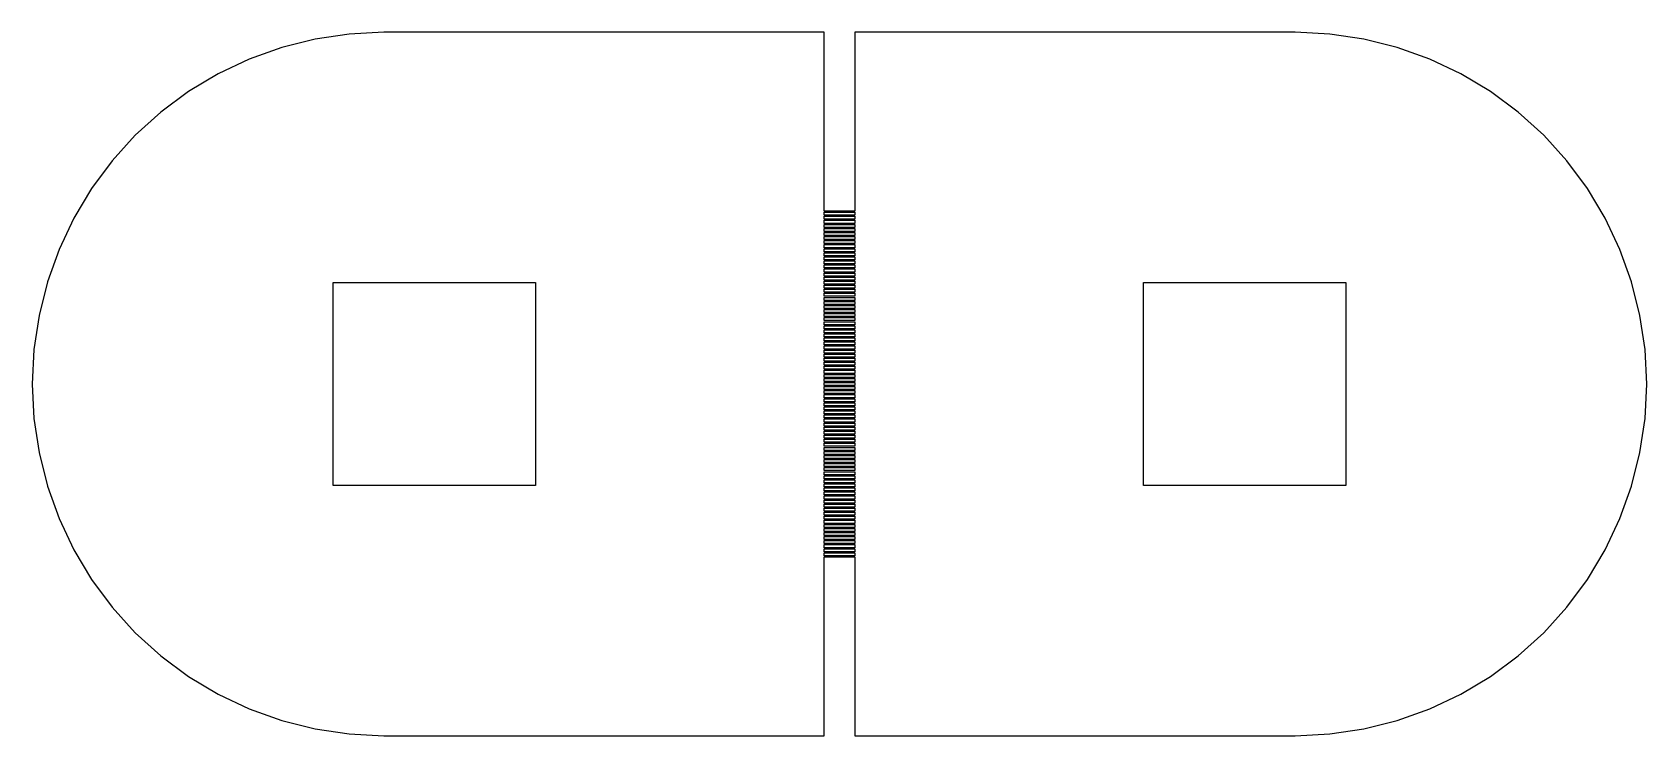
# Model space of a CAD drawing. Extents: x 1 to 17, y 1 to 8.
import ezdxf

# ---------------------------------------------------------------- set-up
doc = ezdxf.new("R2010")
doc.units = 0

msp = doc.modelspace()

# ---------------------------------------------------------------- linework, layer by layer
for p, q in [((3.49272, 7.82057), (3.17209, 7.70586)), ((3.82304, 7.90332), (3.49272, 7.82057)), ((4.15988, 7.95328), (3.82304, 7.90332)), ((4.5, 7.96999), (4.15988, 7.95328)), ((8.85001, 7.96999), (4.5, 7.96999)), ((8.85001, 6.20499), (8.85001, 7.96999)), ((13.5, 7.96999), (9.14999, 7.96999)), ((9.14999, 7.96999), (9.14999, 6.20499)), ((13.8401, 7.95328), (13.5, 7.96999)), ((14.177, 7.90332), (13.8401, 7.95328)), ((14.5073, 7.82057), (14.177, 7.90332)), ((14.8279, 7.70586), (14.5073, 7.82057)), ((3.17209, 7.70586), (2.86426, 7.56026)), ((15.1357, 7.56026), (14.8279, 7.70586)), ((2.86426, 7.56026), (2.57217, 7.38519)), ((15.4278, 7.38519), (15.1357, 7.56026)), ((2.57217, 7.38519), (2.29866, 7.18234)), ((15.7013, 7.18234), (15.4278, 7.38519)), ((2.29866, 7.18234), (2.04634, 6.95366)), ((15.9537, 6.95366), (15.7013, 7.18234)), ((2.04634, 6.95366), (1.81766, 6.70134)), ((16.1823, 6.70134), (15.9537, 6.95366)), ((1.81766, 6.70134), (1.61481, 6.42783)), ((16.3852, 6.42783), (16.1823, 6.70134)), ((1.61481, 6.42783), (1.43974, 6.13574)), ((16.5603, 6.13574), (16.3852, 6.42783)), ((1.43974, 6.13574), (1.29414, 5.82791)), ((9.14999, 6.20499), (8.85001, 6.20499)), ((8.85001, 6.16499), (8.85001, 6.19499)), ((8.85001, 6.19499), (9.14999, 6.19499)), ((9.14999, 6.16499), (8.85001, 6.16499)), ((8.85001, 6.125), (8.85001, 6.155)), ((8.85001, 6.155), (9.14999, 6.155)), ((9.14999, 6.125), (8.85001, 6.125)), ((8.85001, 6.08499), (8.85001, 6.11499)), ((8.85001, 6.11499), (9.14999, 6.11499)), ((9.14999, 6.08499), (8.85001, 6.08499)), ((8.85001, 6.045), (8.85001, 6.075)), ((8.85001, 6.075), (9.14999, 6.075)), ((9.14999, 6.19499), (9.14999, 6.16499)), ((9.14999, 6.155), (9.14999, 6.125)), ((9.14999, 6.11499), (9.14999, 6.08499)), ((9.14999, 6.075), (9.14999, 6.045)), ((16.7059, 5.82791), (16.5603, 6.13574)), ((9.14999, 6.045), (8.85001, 6.045)), ((8.85001, 6.00499), (8.85001, 6.03499)), ((8.85001, 6.03499), (9.14999, 6.03499)), ((9.14999, 6.00499), (8.85001, 6.00499)), ((8.85001, 5.965), (8.85001, 5.995)), ((8.85001, 5.995), (9.14999, 5.995)), ((9.14999, 5.965), (8.85001, 5.965)), ((8.85001, 5.92499), (8.85001, 5.95499)), ((8.85001, 5.95499), (9.14999, 5.95499)), ((9.14999, 5.92499), (8.85001, 5.92499)), ((8.85001, 5.88499), (8.85001, 5.91499)), ((8.85001, 5.91499), (9.14999, 5.91499)), ((9.14999, 6.03499), (9.14999, 6.00499)), ((9.14999, 5.995), (9.14999, 5.965)), ((9.14999, 5.95499), (9.14999, 5.92499)), ((9.14999, 5.91499), (9.14999, 5.88499)), ((1.29414, 5.82791), (1.17943, 5.50728)), ((9.14999, 5.88499), (8.85001, 5.88499)), ((8.85001, 5.84499), (8.85001, 5.875)), ((8.85001, 5.875), (9.14999, 5.875)), ((9.14999, 5.84499), (8.85001, 5.84499)), ((8.85001, 5.80499), (8.85001, 5.83499)), ((8.85001, 5.83499), (9.14999, 5.83499)), ((9.14999, 5.80499), (8.85001, 5.80499)), ((8.85001, 5.765), (8.85001, 5.795)), ((8.85001, 5.795), (9.14999, 5.795)), ((9.14999, 5.765), (8.85001, 5.765)), ((8.85001, 5.72499), (8.85001, 5.75499)), ((8.85001, 5.75499), (9.14999, 5.75499)), ((9.14999, 5.875), (9.14999, 5.84499)), ((9.14999, 5.83499), (9.14999, 5.80499)), ((9.14999, 5.795), (9.14999, 5.765)), ((9.14999, 5.75499), (9.14999, 5.72499)), ((16.8206, 5.50728), (16.7059, 5.82791)), ((9.14999, 5.72499), (8.85001, 5.72499)), ((8.85001, 5.685), (8.85001, 5.715)), ((8.85001, 5.715), (9.14999, 5.715)), ((9.14999, 5.685), (8.85001, 5.685)), ((8.85001, 5.64499), (8.85001, 5.67499)), ((8.85001, 5.67499), (9.14999, 5.67499)), ((9.14999, 5.64499), (8.85001, 5.64499)), ((8.85001, 5.605), (8.85001, 5.63499)), ((8.85001, 5.63499), (9.14999, 5.63499)), ((9.14999, 5.605), (8.85001, 5.605)), ((8.85001, 5.56499), (8.85001, 5.59499)), ((8.85001, 5.59499), (9.14999, 5.59499)), ((9.14999, 5.715), (9.14999, 5.685)), ((9.14999, 5.67499), (9.14999, 5.64499)), ((9.14999, 5.63499), (9.14999, 5.605)), ((9.14999, 5.59499), (9.14999, 5.56499)), ((1.17943, 5.50728), (1.09668, 5.17696)), ((4, 3.5), (4, 5.5)), ((4, 5.5), (6, 5.5)), ((6, 5.5), (6, 3.5)), ((9.14999, 5.56499), (8.85001, 5.56499)), ((8.85001, 5.52499), (8.85001, 5.55499)), ((8.85001, 5.55499), (9.14999, 5.55499)), ((9.14999, 5.52499), (8.85001, 5.52499)), ((8.85001, 5.48499), (8.85001, 5.515)), ((8.85001, 5.515), (9.14999, 5.515)), ((9.14999, 5.48499), (8.85001, 5.48499)), ((8.85001, 5.44499), (8.85001, 5.47499)), ((8.85001, 5.47499), (9.14999, 5.47499)), ((9.14999, 5.44499), (8.85001, 5.44499)), ((8.85001, 5.405), (8.85001, 5.435)), ((8.85001, 5.435), (9.14999, 5.435)), ((9.14999, 5.55499), (9.14999, 5.52499)), ((9.14999, 5.515), (9.14999, 5.48499)), ((9.14999, 5.47499), (9.14999, 5.44499)), ((9.14999, 5.435), (9.14999, 5.405)), ((12, 3.5), (12, 5.5)), ((12, 5.5), (14, 5.5)), ((14, 5.5), (14, 3.5)), ((16.9033, 5.17696), (16.8206, 5.50728)), ((9.14999, 5.405), (8.85001, 5.405)), ((8.85001, 5.36499), (8.85001, 5.39499)), ((8.85001, 5.39499), (9.14999, 5.39499)), ((9.14999, 5.36499), (8.85001, 5.36499)), ((8.85001, 5.325), (8.85001, 5.355)), ((8.85001, 5.355), (9.14999, 5.355)), ((9.14999, 5.325), (8.85001, 5.325)), ((8.85001, 5.28499), (8.85001, 5.31499)), ((8.85001, 5.31499), (9.14999, 5.31499)), ((9.14999, 5.28499), (8.85001, 5.28499)), ((8.85001, 5.245), (8.85001, 5.27499)), ((8.85001, 5.27499), (9.14999, 5.27499)), ((9.14999, 5.39499), (9.14999, 5.36499)), ((9.14999, 5.355), (9.14999, 5.325)), ((9.14999, 5.31499), (9.14999, 5.28499)), ((9.14999, 5.27499), (9.14999, 5.245)), ((1.09668, 5.17696), (1.04672, 4.84012)), ((9.14999, 5.245), (8.85001, 5.245)), ((8.85001, 5.20499), (8.85001, 5.23499)), ((8.85001, 5.23499), (9.14999, 5.23499)), ((9.14999, 5.20499), (8.85001, 5.20499)), ((8.85001, 5.16499), (8.85001, 5.19499)), ((8.85001, 5.19499), (9.14999, 5.19499)), ((9.14999, 5.16499), (8.85001, 5.16499)), ((8.85001, 5.125), (8.85001, 5.155)), ((8.85001, 5.155), (9.14999, 5.155)), ((9.14999, 5.125), (8.85001, 5.125)), ((8.85001, 5.08499), (8.85001, 5.11499)), ((8.85001, 5.11499), (9.14999, 5.11499)), ((9.14999, 5.23499), (9.14999, 5.20499)), ((9.14999, 5.19499), (9.14999, 5.16499)), ((9.14999, 5.155), (9.14999, 5.125)), ((9.14999, 5.11499), (9.14999, 5.08499)), ((16.9533, 4.84012), (16.9033, 5.17696)), ((9.14999, 5.08499), (8.85001, 5.08499)), ((8.85001, 5.045), (8.85001, 5.075)), ((8.85001, 5.075), (9.14999, 5.075)), ((9.14999, 5.045), (8.85001, 5.045)), ((8.85001, 5.00499), (8.85001, 5.03499)), ((8.85001, 5.03499), (9.14999, 5.03499)), ((9.14999, 5.00499), (8.85001, 5.00499)), ((8.85001, 4.965), (8.85001, 4.995)), ((8.85001, 4.995), (9.14999, 4.995)), ((9.14999, 4.965), (8.85001, 4.965)), ((8.85001, 4.92499), (8.85001, 4.95499)), ((8.85001, 4.95499), (9.14999, 4.95499)), ((9.14999, 5.075), (9.14999, 5.045)), ((9.14999, 5.03499), (9.14999, 5.00499)), ((9.14999, 4.995), (9.14999, 4.965)), ((9.14999, 4.95499), (9.14999, 4.92499)), ((1.04672, 4.84012), (1.03001, 4.5)), ((9.14999, 4.92499), (8.85001, 4.92499)), ((8.85001, 4.88499), (8.85001, 4.91499)), ((8.85001, 4.91499), (9.14999, 4.91499)), ((9.14999, 4.88499), (8.85001, 4.88499)), ((8.85001, 4.84499), (8.85001, 4.875)), ((8.85001, 4.875), (9.14999, 4.875)), ((9.14999, 4.84499), (8.85001, 4.84499)), ((8.85001, 4.80499), (8.85001, 4.83499)), ((8.85001, 4.83499), (9.14999, 4.83499)), ((9.14999, 4.80499), (8.85001, 4.80499)), ((8.85001, 4.765), (8.85001, 4.795)), ((8.85001, 4.795), (9.14999, 4.795)), ((9.14999, 4.91499), (9.14999, 4.88499)), ((9.14999, 4.875), (9.14999, 4.84499)), ((9.14999, 4.83499), (9.14999, 4.80499)), ((9.14999, 4.795), (9.14999, 4.765)), ((16.97, 4.5), (16.9533, 4.84012)), ((9.14999, 4.765), (8.85001, 4.765)), ((8.85001, 4.72499), (8.85001, 4.75499)), ((8.85001, 4.75499), (9.14999, 4.75499)), ((9.14999, 4.72499), (8.85001, 4.72499)), ((8.85001, 4.685), (8.85001, 4.715)), ((8.85001, 4.715), (9.14999, 4.715)), ((9.14999, 4.685), (8.85001, 4.685)), ((8.85001, 4.64499), (8.85001, 4.67499)), ((8.85001, 4.67499), (9.14999, 4.67499)), ((9.14999, 4.64499), (8.85001, 4.64499)), ((8.85001, 4.605), (8.85001, 4.63499)), ((8.85001, 4.63499), (9.14999, 4.63499)), ((9.14999, 4.75499), (9.14999, 4.72499)), ((9.14999, 4.715), (9.14999, 4.685)), ((9.14999, 4.67499), (9.14999, 4.64499)), ((9.14999, 4.63499), (9.14999, 4.605)), ((1.03001, 4.5), (1.04672, 4.15988)), ((9.14999, 4.605), (8.85001, 4.605)), ((8.85001, 4.56499), (8.85001, 4.59499)), ((8.85001, 4.59499), (9.14999, 4.59499)), ((9.14999, 4.56499), (8.85001, 4.56499)), ((8.85001, 4.52499), (8.85001, 4.55499)), ((8.85001, 4.55499), (9.14999, 4.55499)), ((9.14999, 4.52499), (8.85001, 4.52499)), ((8.85001, 4.485), (8.85001, 4.515)), ((8.85001, 4.515), (9.14999, 4.515)), ((9.14999, 4.485), (8.85001, 4.485)), ((8.85001, 4.44501), (8.85001, 4.47501)), ((8.85001, 4.47501), (9.14999, 4.47501)), ((9.14999, 4.59499), (9.14999, 4.56499)), ((9.14999, 4.55499), (9.14999, 4.52499)), ((9.14999, 4.515), (9.14999, 4.485)), ((9.14999, 4.47501), (9.14999, 4.44501)), ((16.9533, 4.15988), (16.97, 4.5)), ((9.14999, 4.44501), (8.85001, 4.44501)), ((8.85001, 4.40501), (8.85001, 4.43501)), ((8.85001, 4.43501), (9.14999, 4.43501)), ((9.14999, 4.40501), (8.85001, 4.40501)), ((8.85001, 4.36501), (8.85001, 4.395)), ((8.85001, 4.395), (9.14999, 4.395)), ((9.14999, 4.36501), (8.85001, 4.36501)), ((8.85001, 4.32501), (8.85001, 4.35501)), ((8.85001, 4.35501), (9.14999, 4.35501)), ((9.14999, 4.32501), (8.85001, 4.32501)), ((8.85001, 4.285), (8.85001, 4.315)), ((8.85001, 4.315), (9.14999, 4.315)), ((9.14999, 4.43501), (9.14999, 4.40501)), ((9.14999, 4.395), (9.14999, 4.36501)), ((9.14999, 4.35501), (9.14999, 4.32501)), ((9.14999, 4.315), (9.14999, 4.285)), ((1.04672, 4.15988), (1.09668, 3.82304)), ((9.14999, 4.285), (8.85001, 4.285)), ((8.85001, 4.24501), (8.85001, 4.27501)), ((8.85001, 4.27501), (9.14999, 4.27501)), ((9.14999, 4.24501), (8.85001, 4.24501)), ((8.85001, 4.205), (8.85001, 4.235)), ((8.85001, 4.235), (9.14999, 4.235)), ((9.14999, 4.205), (8.85001, 4.205)), ((8.85001, 4.16501), (8.85001, 4.19501)), ((8.85001, 4.19501), (9.14999, 4.19501)), ((9.14999, 4.16501), (8.85001, 4.16501)), ((8.85001, 4.125), (8.85001, 4.15501)), ((8.85001, 4.15501), (9.14999, 4.15501)), ((9.14999, 4.27501), (9.14999, 4.24501)), ((9.14999, 4.235), (9.14999, 4.205)), ((9.14999, 4.19501), (9.14999, 4.16501)), ((9.14999, 4.15501), (9.14999, 4.125)), ((16.9033, 3.82304), (16.9533, 4.15988)), ((9.14999, 4.125), (8.85001, 4.125)), ((8.85001, 4.08501), (8.85001, 4.11501)), ((8.85001, 4.11501), (9.14999, 4.11501)), ((9.14999, 4.08501), (8.85001, 4.08501)), ((8.85001, 4.04501), (8.85001, 4.07501)), ((8.85001, 4.07501), (9.14999, 4.07501)), ((9.14999, 4.04501), (8.85001, 4.04501)), ((8.85001, 4.005), (8.85001, 4.035)), ((8.85001, 4.035), (9.14999, 4.035)), ((9.14999, 4.005), (8.85001, 4.005)), ((8.85001, 3.96501), (8.85001, 3.99501)), ((8.85001, 3.99501), (9.14999, 3.99501)), ((9.14999, 4.11501), (9.14999, 4.08501)), ((9.14999, 4.07501), (9.14999, 4.04501)), ((9.14999, 4.035), (9.14999, 4.005)), ((9.14999, 3.99501), (9.14999, 3.96501)), ((9.14999, 3.96501), (8.85001, 3.96501)), ((8.85001, 3.925), (8.85001, 3.955)), ((8.85001, 3.955), (9.14999, 3.955)), ((9.14999, 3.925), (8.85001, 3.925)), ((8.85001, 3.88501), (8.85001, 3.91501)), ((8.85001, 3.91501), (9.14999, 3.91501)), ((9.14999, 3.88501), (8.85001, 3.88501)), ((8.85001, 3.845), (8.85001, 3.875)), ((8.85001, 3.875), (9.14999, 3.875)), ((9.14999, 3.845), (8.85001, 3.845)), ((8.85001, 3.80501), (8.85001, 3.83501)), ((8.85001, 3.83501), (9.14999, 3.83501)), ((9.14999, 3.955), (9.14999, 3.925)), ((9.14999, 3.91501), (9.14999, 3.88501)), ((9.14999, 3.875), (9.14999, 3.845)), ((9.14999, 3.83501), (9.14999, 3.80501)), ((1.09668, 3.82304), (1.17943, 3.49272)), ((9.14999, 3.80501), (8.85001, 3.80501)), ((8.85001, 3.76501), (8.85001, 3.79501)), ((8.85001, 3.79501), (9.14999, 3.79501)), ((9.14999, 3.76501), (8.85001, 3.76501)), ((8.85001, 3.72501), (8.85001, 3.755)), ((8.85001, 3.755), (9.14999, 3.755)), ((9.14999, 3.72501), (8.85001, 3.72501)), ((8.85001, 3.68501), (8.85001, 3.71501)), ((8.85001, 3.71501), (9.14999, 3.71501)), ((9.14999, 3.68501), (8.85001, 3.68501)), ((8.85001, 3.645), (8.85001, 3.675)), ((8.85001, 3.675), (9.14999, 3.675)), ((9.14999, 3.79501), (9.14999, 3.76501)), ((9.14999, 3.755), (9.14999, 3.72501)), ((9.14999, 3.71501), (9.14999, 3.68501)), ((9.14999, 3.675), (9.14999, 3.645)), ((16.8206, 3.49272), (16.9033, 3.82304)), ((9.14999, 3.645), (8.85001, 3.645)), ((8.85001, 3.60501), (8.85001, 3.63501)), ((8.85001, 3.63501), (9.14999, 3.63501)), ((9.14999, 3.60501), (8.85001, 3.60501)), ((8.85001, 3.565), (8.85001, 3.595)), ((8.85001, 3.595), (9.14999, 3.595)), ((9.14999, 3.565), (8.85001, 3.565)), ((8.85001, 3.52501), (8.85001, 3.55501)), ((8.85001, 3.55501), (9.14999, 3.55501)), ((9.14999, 3.52501), (8.85001, 3.52501)), ((8.85001, 3.485), (8.85001, 3.51501)), ((8.85001, 3.51501), (9.14999, 3.51501)), ((9.14999, 3.63501), (9.14999, 3.60501)), ((9.14999, 3.595), (9.14999, 3.565)), ((9.14999, 3.55501), (9.14999, 3.52501)), ((9.14999, 3.51501), (9.14999, 3.485)), ((1.17943, 3.49272), (1.29414, 3.17209)), ((6, 3.5), (4, 3.5)), ((9.14999, 3.485), (8.85001, 3.485)), ((8.85001, 3.44501), (8.85001, 3.47501)), ((8.85001, 3.47501), (9.14999, 3.47501)), ((9.14999, 3.44501), (8.85001, 3.44501)), ((8.85001, 3.40501), (8.85001, 3.43501)), ((8.85001, 3.43501), (9.14999, 3.43501)), ((9.14999, 3.40501), (8.85001, 3.40501)), ((8.85001, 3.36501), (8.85001, 3.395)), ((8.85001, 3.395), (9.14999, 3.395)), ((9.14999, 3.36501), (8.85001, 3.36501)), ((8.85001, 3.32501), (8.85001, 3.35501)), ((8.85001, 3.35501), (9.14999, 3.35501)), ((9.14999, 3.47501), (9.14999, 3.44501)), ((9.14999, 3.43501), (9.14999, 3.40501)), ((9.14999, 3.395), (9.14999, 3.36501)), ((9.14999, 3.35501), (9.14999, 3.32501)), ((14, 3.5), (12, 3.5)), ((16.7059, 3.17209), (16.8206, 3.49272)), ((9.14999, 3.32501), (8.85001, 3.32501)), ((8.85001, 3.285), (8.85001, 3.315)), ((8.85001, 3.315), (9.14999, 3.315)), ((9.14999, 3.285), (8.85001, 3.285)), ((8.85001, 3.24501), (8.85001, 3.27501)), ((8.85001, 3.27501), (9.14999, 3.27501)), ((9.14999, 3.24501), (8.85001, 3.24501)), ((8.85001, 3.205), (8.85001, 3.235)), ((8.85001, 3.235), (9.14999, 3.235)), ((9.14999, 3.205), (8.85001, 3.205)), ((8.85001, 3.16501), (8.85001, 3.19501)), ((8.85001, 3.19501), (9.14999, 3.19501)), ((9.14999, 3.315), (9.14999, 3.285)), ((9.14999, 3.27501), (9.14999, 3.24501)), ((9.14999, 3.235), (9.14999, 3.205)), ((9.14999, 3.19501), (9.14999, 3.16501)), ((1.29414, 3.17209), (1.43974, 2.86426)), ((9.14999, 3.16501), (8.85001, 3.16501)), ((8.85001, 3.125), (8.85001, 3.15501)), ((8.85001, 3.15501), (9.14999, 3.15501)), ((9.14999, 3.125), (8.85001, 3.125)), ((8.85001, 3.08501), (8.85001, 3.11501)), ((8.85001, 3.11501), (9.14999, 3.11501)), ((9.14999, 3.08501), (8.85001, 3.08501)), ((8.85001, 3.04501), (8.85001, 3.07501)), ((8.85001, 3.07501), (9.14999, 3.07501)), ((9.14999, 3.04501), (8.85001, 3.04501)), ((8.85001, 3.005), (8.85001, 3.035)), ((8.85001, 3.035), (9.14999, 3.035)), ((9.14999, 3.15501), (9.14999, 3.125)), ((9.14999, 3.11501), (9.14999, 3.08501)), ((9.14999, 3.07501), (9.14999, 3.04501)), ((9.14999, 3.035), (9.14999, 3.005)), ((16.5603, 2.86426), (16.7059, 3.17209)), ((9.14999, 3.005), (8.85001, 3.005)), ((8.85001, 2.96501), (8.85001, 2.99501)), ((8.85001, 2.99501), (9.14999, 2.99501)), ((9.14999, 2.96501), (8.85001, 2.96501)), ((8.85001, 2.925), (8.85001, 2.955)), ((8.85001, 2.955), (9.14999, 2.955)), ((9.14999, 2.925), (8.85001, 2.925)), ((8.85001, 2.88501), (8.85001, 2.91501)), ((8.85001, 2.91501), (9.14999, 2.91501)), ((9.14999, 2.88501), (8.85001, 2.88501)), ((8.85001, 2.845), (8.85001, 2.875)), ((8.85001, 2.875), (9.14999, 2.875)), ((9.14999, 2.99501), (9.14999, 2.96501)), ((9.14999, 2.955), (9.14999, 2.925)), ((9.14999, 2.91501), (9.14999, 2.88501)), ((9.14999, 2.875), (9.14999, 2.845)), ((1.43974, 2.86426), (1.61481, 2.57217)), ((9.14999, 2.845), (8.85001, 2.845)), ((8.85001, 2.80501), (8.85001, 2.83501)), ((8.85001, 2.83501), (9.14999, 2.83501)), ((9.14999, 2.80501), (8.85001, 2.80501)), ((8.85001, 2.79501), (9.14999, 2.79501)), ((8.85001, 1.03001), (8.85001, 2.79501)), ((9.14999, 2.83501), (9.14999, 2.80501)), ((9.14999, 2.79501), (9.14999, 1.03001)), ((16.3852, 2.57217), (16.5603, 2.86426)), ((1.61481, 2.57217), (1.81766, 2.29866)), ((16.1823, 2.29866), (16.3852, 2.57217)), ((1.81766, 2.29866), (2.04634, 2.04634)), ((15.9537, 2.04634), (16.1823, 2.29866)), ((2.04634, 2.04634), (2.29866, 1.81766)), ((15.7013, 1.81766), (15.9537, 2.04634)), ((2.29866, 1.81766), (2.57217, 1.61481)), ((15.4278, 1.61481), (15.7013, 1.81766)), ((2.57217, 1.61481), (2.86426, 1.43974)), ((15.1357, 1.43974), (15.4278, 1.61481)), ((2.86426, 1.43974), (3.17209, 1.29414)), ((14.8279, 1.29414), (15.1357, 1.43974)), ((3.17209, 1.29414), (3.49272, 1.17943)), ((14.5073, 1.17943), (14.8279, 1.29414)), ((3.49272, 1.17943), (3.82304, 1.09668)), ((14.177, 1.09668), (14.5073, 1.17943)), ((3.82304, 1.09668), (4.15988, 1.04672)), ((4.15988, 1.04672), (4.5, 1.03001)), ((4.5, 1.03001), (8.85001, 1.03001)), ((9.14999, 1.03001), (13.5, 1.03001)), ((13.5, 1.03001), (13.8401, 1.04672)), ((13.8401, 1.04672), (14.177, 1.09668))]:
    msp.add_line(p, q)

doc.saveas('drawing.dxf')
